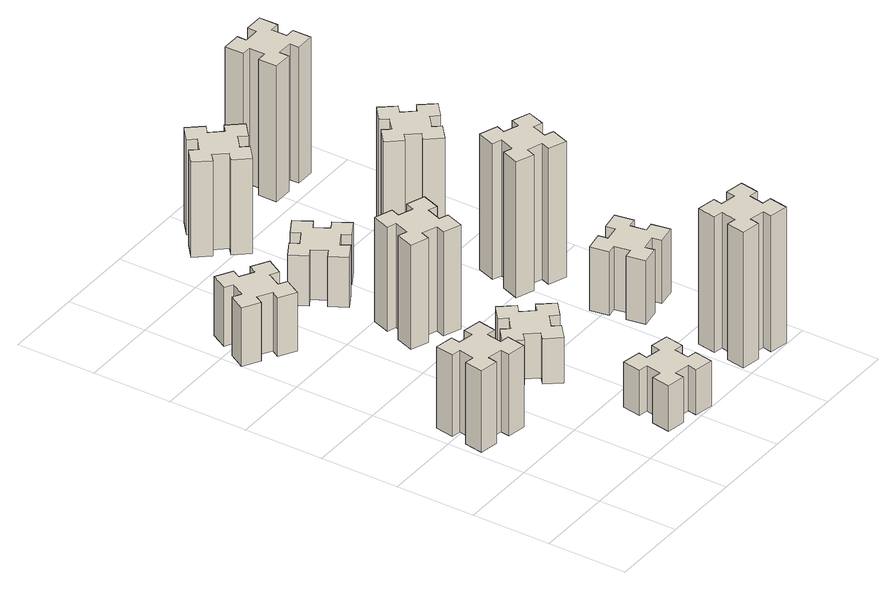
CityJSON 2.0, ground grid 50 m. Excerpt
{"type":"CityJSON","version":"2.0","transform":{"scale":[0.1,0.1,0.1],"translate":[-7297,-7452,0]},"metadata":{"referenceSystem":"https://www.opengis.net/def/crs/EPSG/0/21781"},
"CityObjects":{
"building1":{"type":"Building","attributes":{"class":"1000","function":"1000","usage":"1000","yearOfConstruction":2016,"roofType":"1000","measuredHeight":54,"storeysAboveGround":30,"storeysBelowGround":0},"geometry":[{"type":"Solid","lod":"1","boundaries":[[[[0,1,2,3,4,5,6,7,8,9,10,11,12,13,14,15,16,17,18,19]],[[17,16,20,21]],[[16,15,22,20]],[[15,14,23,22]],[[14,13,24,23]],[[13,12,25,24]],[[12,11,26,25]],[[11,10,27,26]],[[10,9,28,27]],[[9,8,29,28]],[[8,7,30,29]],[[7,6,31,30]],[[6,5,32,31]],[[5,4,33,32]],[[4,3,34,33]],[[3,2,35,34]],[[2,1,36,35]],[[1,0,37,36]],[[0,19,38,37]],[[19,18,39,38]],[[18,17,21,39]],[[24,25,26,27,28,29,30,31,32,33,34,35,36,37,38,39,21,20,22,23]]]]}]},
"building2":{"type":"Building","attributes":{"class":"1000","function":"1000","usage":"1000","yearOfConstruction":2016,"roofType":"1000","measuredHeight":39,"storeysAboveGround":30,"storeysBelowGround":0},"geometry":[{"type":"Solid","lod":"1","boundaries":[[[[40,41,42,43,44,45,46,47,48,49,50,51,52,53,54,55,56,57,58,59]],[[57,56,60,61]],[[56,55,62,60]],[[55,54,63,62]],[[54,53,64,63]],[[53,52,65,64]],[[52,51,66,65]],[[51,50,67,66]],[[50,49,68,67]],[[49,48,69,68]],[[48,47,70,69]],[[47,46,71,70]],[[46,45,72,71]],[[45,44,73,72]],[[44,43,74,73]],[[43,42,75,74]],[[42,41,76,75]],[[41,40,77,76]],[[40,59,78,77]],[[59,58,79,78]],[[58,57,61,79]],[[64,65,66,67,68,69,70,71,72,73,74,75,76,77,78,79,61,60,62,63]]]]}]},
"building3":{"type":"Building","attributes":{"class":"1000","function":"1000","usage":"1000","yearOfConstruction":2016,"roofType":"1000","measuredHeight":30,"storeysAboveGround":30,"storeysBelowGround":0},"geometry":[{"type":"Solid","lod":"1","boundaries":[[[[80,81,82,83,84,85,86,87,88,89,90,91,92,93,94,95,96,97,98,99]],[[97,96,100,101]],[[96,95,102,100]],[[95,94,103,102]],[[94,93,104,103]],[[93,92,105,104]],[[92,91,106,105]],[[91,90,107,106]],[[90,89,108,107]],[[89,88,109,108]],[[88,87,110,109]],[[87,86,111,110]],[[86,85,112,111]],[[85,84,113,112]],[[84,83,114,113]],[[83,82,115,114]],[[82,81,116,115]],[[81,80,117,116]],[[80,99,118,117]],[[99,98,119,118]],[[98,97,101,119]],[[104,105,106,107,108,109,110,111,112,113,114,115,116,117,118,119,101,100,102,103]]]]}]},
"building4":{"type":"Building","attributes":{"class":"1000","function":"1000","usage":"1000","yearOfConstruction":2016,"roofType":"1000","measuredHeight":30,"storeysAboveGround":30,"storeysBelowGround":0},"geometry":[{"type":"Solid","lod":"1","boundaries":[[[[120,121,122,123,124,125,126,127,128,129,130,131,132,133,134,135,136,137,138,139]],[[137,136,140,141]],[[136,135,142,140]],[[135,134,143,142]],[[134,133,144,143]],[[133,132,145,144]],[[132,131,146,145]],[[131,130,147,146]],[[130,129,148,147]],[[129,128,149,148]],[[128,127,150,149]],[[127,126,151,150]],[[126,125,152,151]],[[125,124,153,152]],[[124,123,154,153]],[[123,122,155,154]],[[122,121,156,155]],[[121,120,157,156]],[[120,139,158,157]],[[139,138,159,158]],[[138,137,141,159]],[[144,145,146,147,148,149,150,151,152,153,154,155,156,157,158,159,141,140,142,143]]]]}]},
"building5":{"type":"Building","attributes":{"class":"1000","function":"1000","usage":"1000","yearOfConstruction":2016,"roofType":"1000","measuredHeight":69,"storeysAboveGround":30,"storeysBelowGround":0},"geometry":[{"type":"Solid","lod":"1","boundaries":[[[[160,161,162,163,164,165,166,167,168,169,170,171,172,173,174,175,176,177,178,179]],[[177,176,180,181]],[[176,175,182,180]],[[175,174,183,182]],[[174,173,184,183]],[[173,172,185,184]],[[172,171,186,185]],[[171,170,187,186]],[[170,169,188,187]],[[169,168,189,188]],[[168,167,190,189]],[[167,166,191,190]],[[166,165,192,191]],[[165,164,193,192]],[[164,163,194,193]],[[163,162,195,194]],[[162,161,196,195]],[[161,160,197,196]],[[160,179,198,197]],[[179,178,199,198]],[[178,177,181,199]],[[184,185,186,187,188,189,190,191,192,193,194,195,196,197,198,199,181,180,182,183]]]]}]},
"building6":{"type":"Building","attributes":{"class":"1000","function":"1000","usage":"1000","yearOfConstruction":2016,"roofType":"1000","measuredHeight":33,"storeysAboveGround":30,"storeysBelowGround":0},"geometry":[{"type":"Solid","lod":"1","boundaries":[[[[200,201,202,203,204,205,206,207,208,209,210,211,212,213,214,215,216,217,218,219]],[[217,216,220,221]],[[216,215,222,220]],[[215,214,223,222]],[[214,213,224,223]],[[213,212,225,224]],[[212,211,226,225]],[[211,210,227,226]],[[210,209,228,227]],[[209,208,229,228]],[[208,207,230,229]],[[207,206,231,230]],[[206,205,232,231]],[[205,204,233,232]],[[204,203,234,233]],[[203,202,235,234]],[[202,201,236,235]],[[201,200,237,236]],[[200,219,238,237]],[[219,218,239,238]],[[218,217,221,239]],[[224,225,226,227,228,229,230,231,232,233,234,235,236,237,238,239,221,220,222,223]]]]}]},
"building7":{"type":"Building","attributes":{"class":"1000","function":"1000","usage":"1000","yearOfConstruction":2016,"roofType":"1000","measuredHeight":90,"storeysAboveGround":30,"storeysBelowGround":0},"geometry":[{"type":"Solid","lod":"1","boundaries":[[[[240,241,242,243,244,245,246,247,248,249,250,251,252,253,254,255,256,257,258,259]],[[257,256,260,261]],[[256,255,262,260]],[[255,254,263,262]],[[254,253,264,263]],[[253,252,265,264]],[[252,251,266,265]],[[251,250,267,266]],[[250,249,268,267]],[[249,248,269,268]],[[248,247,270,269]],[[247,246,271,270]],[[246,245,272,271]],[[245,244,273,272]],[[244,243,274,273]],[[243,242,275,274]],[[242,241,276,275]],[[241,240,277,276]],[[240,259,278,277]],[[259,258,279,278]],[[258,257,261,279]],[[264,265,266,267,268,269,270,271,272,273,274,275,276,277,278,279,261,260,262,263]]]]}]},
"building8":{"type":"Building","attributes":{"class":"1000","function":"1000","usage":"1000","yearOfConstruction":2016,"roofType":"1000","measuredHeight":63,"storeysAboveGround":30,"storeysBelowGround":0},"geometry":[{"type":"Solid","lod":"1","boundaries":[[[[280,281,282,283,284,285,286,287,288,289,290,291,292,293,294,295,296,297,298,299]],[[297,296,300,301]],[[296,295,302,300]],[[295,294,303,302]],[[294,293,304,303]],[[293,292,305,304]],[[292,291,306,305]],[[291,290,307,306]],[[290,289,308,307]],[[289,288,309,308]],[[288,287,310,309]],[[287,286,311,310]],[[286,285,312,311]],[[285,284,313,312]],[[284,283,314,313]],[[283,282,315,314]],[[282,281,316,315]],[[281,280,317,316]],[[280,299,318,317]],[[299,298,319,318]],[[298,297,301,319]],[[304,305,306,307,308,309,310,311,312,313,314,315,316,317,318,319,301,300,302,303]]]]}]},
"building9":{"type":"Building","attributes":{"class":"1000","function":"1000","usage":"1000","yearOfConstruction":2016,"roofType":"1000","measuredHeight":42,"storeysAboveGround":30,"storeysBelowGround":0},"geometry":[{"type":"Solid","lod":"1","boundaries":[[[[320,321,322,323,324,325,326,327,328,329,330,331,332,333,334,335,336,337,338,339]],[[337,336,340,341]],[[336,335,342,340]],[[335,334,343,342]],[[334,333,344,343]],[[333,332,345,344]],[[332,331,346,345]],[[331,330,347,346]],[[330,329,348,347]],[[329,328,349,348]],[[328,327,350,349]],[[327,326,351,350]],[[326,325,352,351]],[[325,324,353,352]],[[324,323,354,353]],[[323,322,355,354]],[[322,321,356,355]],[[321,320,357,356]],[[320,339,358,357]],[[339,338,359,358]],[[338,337,341,359]],[[344,345,346,347,348,349,350,351,352,353,354,355,356,357,358,359,341,340,342,343]]]]}]},
"building10":{"type":"Building","attributes":{"class":"1000","function":"1000","usage":"1000","yearOfConstruction":2016,"roofType":"1000","measuredHeight":90,"storeysAboveGround":30,"storeysBelowGround":0},"geometry":[{"type":"Solid","lod":"1","boundaries":[[[[360,361,362,363,364,365,366,367,368,369,370,371,372,373,374,375,376,377,378,379]],[[377,376,380,381]],[[376,375,382,380]],[[375,374,383,382]],[[374,373,384,383]],[[373,372,385,384]],[[372,371,386,385]],[[371,370,387,386]],[[370,369,388,387]],[[369,368,389,388]],[[368,367,390,389]],[[367,366,391,390]],[[366,365,392,391]],[[365,364,393,392]],[[364,363,394,393]],[[363,362,395,394]],[[362,361,396,395]],[[361,360,397,396]],[[360,379,398,397]],[[379,378,399,398]],[[378,377,381,399]],[[384,385,386,387,388,389,390,391,392,393,394,395,396,397,398,399,381,380,382,383]]]]}]},
"building11":{"type":"Building","attributes":{"class":"1000","function":"1000","usage":"1000","yearOfConstruction":2016,"roofType":"1000","measuredHeight":72,"storeysAboveGround":30,"storeysBelowGround":0},"geometry":[{"type":"Solid","lod":"1","boundaries":[[[[400,401,402,403,404,405,406,407,408,409,410,411,412,413,414,415,416,417,418,419]],[[417,416,420,421]],[[416,415,422,420]],[[415,414,423,422]],[[414,413,424,423]],[[413,412,425,424]],[[412,411,426,425]],[[411,410,427,426]],[[410,409,428,427]],[[409,408,429,428]],[[408,407,430,429]],[[407,406,431,430]],[[406,405,432,431]],[[405,404,433,432]],[[404,403,434,433]],[[403,402,435,434]],[[402,401,436,435]],[[401,400,437,436]],[[400,419,438,437]],[[419,418,439,438]],[[418,417,421,439]],[[424,425,426,427,428,429,430,431,432,433,434,435,436,437,438,439,421,420,422,423]]]]}]},
"building12":{"type":"Building","attributes":{"class":"1000","function":"1000","usage":"1000","yearOfConstruction":2016,"roofType":"1000","measuredHeight":90,"storeysAboveGround":30,"storeysBelowGround":0},"geometry":[{"type":"Solid","lod":"1","boundaries":[[[[440,441,442,443,444,445,446,447,448,449,450,451,452,453,454,455,456,457,458,459]],[[457,456,460,461]],[[456,455,462,460]],[[455,454,463,462]],[[454,453,464,463]],[[453,452,465,464]],[[452,451,466,465]],[[451,450,467,466]],[[450,449,468,467]],[[449,448,469,468]],[[448,447,470,469]],[[447,446,471,470]],[[446,445,472,471]],[[445,444,473,472]],[[444,443,474,473]],[[443,442,475,474]],[[442,441,476,475]],[[441,440,477,476]],[[440,459,478,477]],[[459,458,479,478]],[[458,457,461,479]],[[464,465,466,467,468,469,470,471,472,473,474,475,476,477,478,479,461,460,462,463]]]]}]}
},
"vertices":[
[335,877,0],[352,975,0],[411,965,0],[432,1083,0],[314,1104,0],[304,1045,0],[205,1062,0],[216,1121,0],[97,1142,0],[77,1024,0],[136,1014,0],[118,915,0],[59,926,0],[38,807,0],[157,787,0],[167,846,0],[265,828,0],[255,769,0],[373,748,0],[394,867,0],[265,828,540],[255,769,540],[167,846,540],[157,787,540],[38,807,540],[59,926,540],[118,915,540],[136,1014,540],[77,1024,540],[97,1142,540],[216,1121,540],[205,1062,540],[304,1045,540],[314,1104,540],[432,1083,540],[411,965,540],[352,975,540],[335,877,540],[394,867,540],[373,748,540],
[306,2327,0],[356,2414,0],[408,2384,0],[468,2488,0],[364,2548,0],[334,2496,0],[247,2546,0],[277,2598,0],[173,2658,0],[113,2554,0],[165,2524,0],[115,2437,0],[63,2467,0],[3,2363,0],[107,2303,0],[137,2355,0],[224,2305,0],[194,2253,0],[298,2193,0],[358,2297,0],[224,2305,390],[194,2253,390],[137,2355,390],[107,2303,390],[3,2363,390],[63,2467,390],[115,2437,390],[165,2524,390],[113,2554,390],[173,2658,390],[277,2598,390],[247,2546,390],[334,2496,390],[364,2548,390],[468,2488,390],[408,2384,390],[356,2414,390],[306,2327,390],[358,2297,390],[298,2193,390],
[876,274,0],[858,175,0],[799,186,0],[778,67,0],[897,47,0],[907,106,0],[1005,88,0],[995,29,0],[1113,8,0],[1134,127,0],[1075,137,0],[1092,235,0],[1151,225,0],[1172,343,0],[1054,364,0],[1044,305,0],[945,322,0],[956,381,0],[837,402,0],[817,284,0],[945,322,300],[956,381,300],[1044,305,300],[1054,364,300],[1172,343,300],[1151,225,300],[1092,235,300],[1075,137,300],[1134,127,300],[1113,8,300],[995,29,300],[1005,88,300],[907,106,300],[897,47,300],[778,67,300],[799,186,300],[858,175,300],[876,274,300],[817,284,300],[837,402,300],
[908,929,0],[984,993,0],[1023,947,0],[1115,1024,0],[1038,1116,0],[992,1078,0],[927,1154,0],[973,1193,0],[896,1285,0],[804,1208,0],[843,1162,0],[766,1097,0],[728,1143,0],[636,1066,0],[713,974,0],[759,1013,0],[823,936,0],[777,898,0],[854,806,0],[946,883,0],[823,936,300],[777,898,300],[759,1013,300],[713,974,300],[636,1066,300],[728,1143,300],[766,1097,300],[843,1162,300],[804,1208,300],[896,1285,300],[973,1193,300],[927,1154,300],[992,1078,300],[1038,1116,300],[1115,1024,300],[1023,947,300],[984,993,300],[908,929,300],[946,883,300],[854,806,300],
[962,1701,0],[996,1795,0],[1052,1774,0],[1093,1887,0],[980,1928,0],[960,1872,0],[866,1906,0],[887,1962,0],[774,2003,0],[733,1890,0],[789,1870,0],[755,1776,0],[699,1797,0],[657,1684,0],[770,1643,0],[791,1699,0],[885,1665,0],[864,1609,0],[977,1567,0],[1018,1680,0],[885,1665,690],[864,1609,690],[791,1699,690],[770,1643,690],[657,1684,690],[699,1797,690],[755,1776,690],[789,1870,690],[733,1890,690],[774,2003,690],[887,1962,690],[866,1906,690],[960,1872,690],[980,1928,690],[1093,1887,690],[1052,1774,690],[996,1795,690],[962,1701,690],[1018,1680,690],[977,1567,690],
[755,2414,0],[805,2327,0],[753,2297,0],[813,2193,0],[917,2253,0],[887,2305,0],[974,2355,0],[1004,2303,0],[1108,2363,0],[1048,2467,0],[996,2437,0],[946,2524,0],[998,2554,0],[938,2658,0],[834,2598,0],[864,2546,0],[777,2496,0],[747,2548,0],[643,2488,0],[703,2384,0],[777,2496,330],[747,2548,330],[864,2546,330],[834,2598,330],[938,2658,330],[998,2554,330],[946,2524,330],[996,2437,330],[1048,2467,330],[1108,2363,330],[1004,2303,330],[974,2355,330],[887,2305,330],[917,2253,330],[813,2193,330],[753,2297,330],[805,2327,330],[755,2414,330],[703,2384,330],[643,2488,330],
[1784,305,0],[1685,322,0],[1696,381,0],[1577,402,0],[1557,284,0],[1616,274,0],[1598,175,0],[1539,186,0],[1518,67,0],[1637,47,0],[1647,106,0],[1745,88,0],[1735,29,0],[1853,8,0],[1874,127,0],[1815,137,0],[1832,235,0],[1891,225,0],[1912,343,0],[1794,364,0],[1832,235,900],[1891,225,900],[1815,137,900],[1874,127,900],[1853,8,900],[1735,29,900],[1745,88,900],[1647,106,900],[1637,47,900],[1518,67,900],[1539,186,900],[1598,175,900],[1616,274,900],[1557,284,900],[1577,402,900],[1696,381,900],[1685,322,900],[1784,305,900],[1794,364,900],[1912,343,900],
[1092,3198,0],[1027,3274,0],[1073,3313,0],[996,3405,0],[904,3328,0],[943,3282,0],[866,3217,0],[828,3263,0],[736,3186,0],[813,3094,0],[859,3133,0],[923,3056,0],[877,3018,0],[954,2926,0],[1046,3003,0],[1008,3049,0],[1084,3113,0],[1123,3067,0],[1215,3144,0],[1138,3236,0],[1084,3113,630],[1123,3067,630],[1008,3049,630],[1046,3003,630],[954,2926,630],[877,3018,630],[923,3056,630],[859,3133,630],[813,3094,630],[736,3186,630],[828,3263,630],[866,3217,630],[943,3282,630],[904,3328,630],[996,3405,630],[1073,3313,630],[1027,3274,630],[1092,3198,630],[1138,3236,630],[1215,3144,630],
[1685,828,0],[1784,846,0],[1794,787,0],[1912,807,0],[1891,926,0],[1832,915,0],[1815,1014,0],[1874,1024,0],[1853,1142,0],[1735,1121,0],[1745,1062,0],[1647,1045,0],[1637,1104,0],[1518,1083,0],[1539,965,0],[1598,975,0],[1616,877,0],[1557,867,0],[1577,748,0],[1696,769,0],[1616,877,420],[1557,867,420],[1598,975,420],[1539,965,420],[1518,1083,420],[1637,1104,420],[1647,1045,420],[1745,1062,420],[1735,1121,420],[1853,1142,420],[1874,1024,420],[1815,1014,420],[1832,915,420],[1891,926,420],[1912,807,420],[1794,787,420],[1784,846,420],[1685,828,420],[1696,769,420],[1577,748,420],
[1700,1672,0],[1606,1706,0],[1627,1762,0],[1514,1803,0],[1473,1690,0],[1529,1670,0],[1495,1576,0],[1439,1597,0],[1397,1484,0],[1510,1443,0],[1531,1499,0],[1625,1465,0],[1604,1409,0],[1717,1367,0],[1758,1480,0],[1702,1501,0],[1736,1595,0],[1792,1574,0],[1833,1687,0],[1720,1728,0],[1736,1595,900],[1792,1574,900],[1702,1501,900],[1758,1480,900],[1717,1367,900],[1604,1409,900],[1625,1465,900],[1531,1499,900],[1510,1443,900],[1397,1484,900],[1439,1597,900],[1495,1576,900],[1529,1670,900],[1473,1690,900],[1514,1803,900],[1627,1762,900],[1606,1706,900],[1700,1672,900],[1720,1728,900],[1833,1687,900],
[1499,2293,0],[1563,2216,0],[1517,2178,0],[1594,2086,0],[1686,2163,0],[1648,2209,0],[1724,2273,0],[1763,2227,0],[1855,2304,0],[1778,2396,0],[1732,2358,0],[1667,2434,0],[1713,2473,0],[1636,2565,0],[1544,2488,0],[1583,2442,0],[1506,2377,0],[1468,2423,0],[1376,2346,0],[1453,2254,0],[1506,2377,720],[1468,2423,720],[1583,2442,720],[1544,2488,720],[1636,2565,720],[1713,2473,720],[1667,2434,720],[1732,2358,720],[1778,2396,720],[1855,2304,720],[1763,2227,720],[1724,2273,720],[1648,2209,720],[1686,2163,720],[1594,2086,720],[1517,2178,720],[1563,2216,720],[1499,2293,720],[1453,2254,720],[1376,2346,720],
[1565,3155,0],[1665,3155,0],[1665,3095,0],[1785,3095,0],[1785,3215,0],[1725,3215,0],[1725,3315,0],[1785,3315,0],[1785,3435,0],[1665,3435,0],[1665,3375,0],[1565,3375,0],[1565,3435,0],[1445,3435,0],[1445,3315,0],[1505,3315,0],[1505,3215,0],[1445,3215,0],[1445,3095,0],[1565,3095,0],[1505,3215,900],[1445,3215,900],[1505,3315,900],[1445,3315,900],[1445,3435,900],[1565,3435,900],[1565,3375,900],[1665,3375,900],[1665,3435,900],[1785,3435,900],[1785,3315,900],[1725,3315,900],[1725,3215,900],[1785,3215,900],[1785,3095,900],[1665,3095,900],[1665,3155,900],[1565,3155,900],[1565,3095,900],[1445,3095,900]
]}
